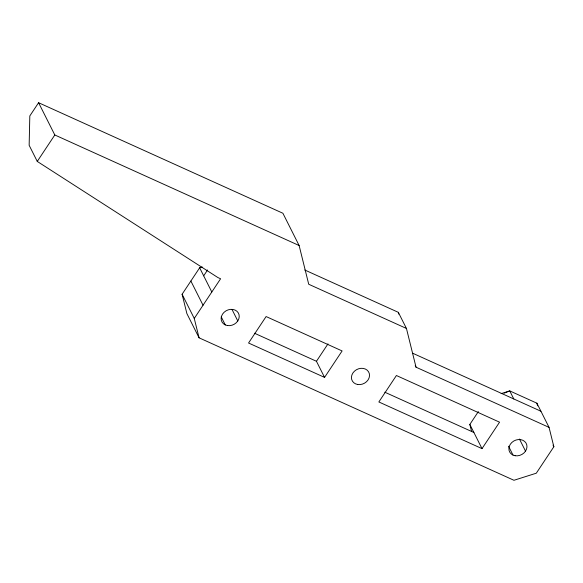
<?xml version="1.0" encoding="UTF-8"?>
<svg xmlns="http://www.w3.org/2000/svg" width="583" height="583" viewBox="0 0 583 583"><rect width="100%" height="100%" fill="white"/><g stroke="black" fill="none" stroke-linecap="round" stroke-linejoin="round"><path stroke-width="0.87" d="M549.055 427.375L416.036 367.195L406.446 328.462L308.72 284.249L299.123 245.516L282.901 213.254L38.587 102.717L29.813 115.944L29.15 145.298L37.261 161.425L217.874 277.537L220.593 278.769L194.263 318.442L199.065 337.812L513.951 480.283L536.302 473.199L553.85 446.746L549.055 427.375L536.885 403.188L509.739 390.901L501.147 393.627M37.261 161.425L54.809 134.972L38.587 102.717M199.065 337.812L186.895 313.618L182.1 294.255L199.648 267.801L202.228 266.985M324.563 377.398L248.555 343.008L266.103 316.554L342.112 350.944L324.563 377.398L316.452 361.271L327.981 343.89M471.589 431.486L469.84 424.439L478.366 411.591M482.01 448.633L499.558 422.179L396.404 375.51L378.855 401.964L482.01 448.633L469.84 424.439M203.678 275.825L207.592 269.965M504.127 393.161L509.739 390.901L513.798 398.969M201.375 267.451L199.648 267.801L211.811 291.988M54.809 134.972L299.123 245.516M304.749 269.995L398.327 312.335L406.446 328.462M412.873 353.305L540.944 411.248M254.487 333.236L316.452 361.271M384.802 392.199L473.899 432.506M553.041 445.135L553.85 446.746M519.446 439.035L525.531 451.125M508.551 446.228L513.018 455.097M415.227 365.585L416.036 367.195M232.107 309.646L237.784 320.941M221.212 316.839L225.271 324.906M190.874 281.028L203.037 305.215M182.1 294.255L194.263 318.442M536.885 403.188L537.541 405.826M398.327 312.335L398.765 314.091M515.153 455.731A9.328 7.841 -26.7 0 0 526.777 444.887A9.328 7.841 -26.7 0 0 511.859 442.453A9.328 7.841 -26.7 0 0 515.153 455.731M357.707 384.496A9.328 7.841 -26.7 0 0 369.331 373.645A9.328 7.841 -26.7 0 0 354.413 371.218A9.328 7.841 -26.7 0 0 357.707 384.496M227.406 325.547A9.328 7.841 -26.7 0 0 239.037 314.696A9.328 7.841 -26.7 0 0 224.112 312.262A9.328 7.841 -26.7 0 0 227.406 325.547"/></g></svg>
